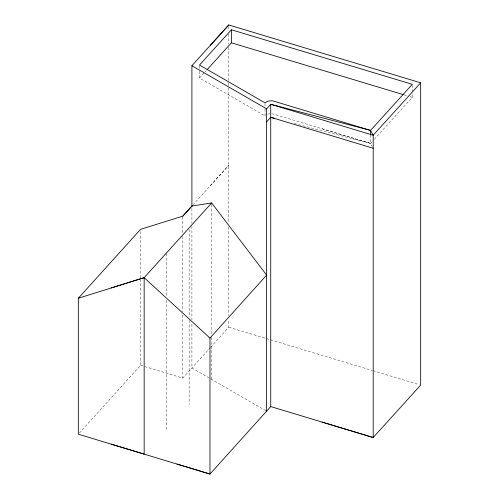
<?xml version="1.0" encoding="UTF-8"?>
<svg xmlns="http://www.w3.org/2000/svg" width="499" height="499" viewBox="0 0 499 499"><rect width="100%" height="100%" fill="white"/><g stroke="black" fill="none" stroke-linecap="round" stroke-linejoin="round"><path stroke-width="0.37" stroke-dasharray="2.5 1.87" d="M199.506 71.17L199.506 78.062L265.019 115.887L265.549 115.35M210.347 185.678L228.773 165.275L193.25 204.584M79.372 433.057L140.587 365.287L140.587 279.82M199.506 78.062L204.733 72.28M205.257 71.7L206.305 70.546M372.129 141.697L370.564 143.425L293.998 123.39M374.213 139.389L412.299 97.342L412.299 92.745M140.587 365.287L182.802 378.086L210.079 347.915M210.597 347.341L228.773 327.244L228.773 319.466M267.751 114.165L270.053 113.741M404.109 94.872L407.09 95.771M410.066 96.669L412.299 97.342M322.092 128.767L370.564 143.425L372.21 146.444M228.773 327.244L372.691 370.632M373.065 370.745L419.191 384.654M265.955 410.764L191.909 368.012L191.909 322.853M412.299 85.092L412.299 91.978M370.564 134.998L370.564 143.425L273.602 114.128A6.287 3.63 0 0 0 271.886 113.784M265.019 103.63L265.019 108.227M265.019 108.994L265.019 115.887M228.773 26.484L228.773 31.075M228.773 34.138L228.773 44.186M228.773 47.299L228.773 82.291M228.773 83.071L228.773 86.957M228.773 87.737L228.773 223.041M228.773 226.933L228.773 315.58M211.645 204.503L211.645 334.318M211.645 337.43L211.645 379.408M199.506 65.812L199.506 70.403M191.909 208.395L191.909 223.371M191.909 226.303L191.909 319.797M189.152 229.409L189.152 317.252M189.152 320.358L189.152 404.315M182.802 216.928L182.802 232.497M182.802 236.389L182.802 311.906M182.802 315.019L182.802 378.086M166.654 253.536L166.654 297.067M166.654 300.18L166.654 429.221M140.587 231.655L140.587 279.047"/><path stroke-width="0.75" d="M192.202 205.744L182.802 216.148L140.587 229.322L78.331 298.246L78.331 434.205L209.979 474.05L266.622 411.145L266.622 108.851L270.732 104.285L370.564 130.407L373.196 135.235L373.196 437.529L321.961 422.054M266.622 121.868L270.732 117.302L274.487 118.282M177.064 464.082L209.979 474.05L209.979 338.091L266.622 275.099L211.645 202.95L191.909 206.056L182.802 216.148M266.622 411.145L270.732 406.579L270.732 104.285L373.196 135.235L420.669 82.803L228.773 24.95L191.909 65.718L191.909 206.262M78.331 298.246L144.155 277.669L211.645 202.95M210.347 45.334L228.773 24.95M231.399 29.778L199.506 65.045L265.019 102.869L267.751 101.147L271.886 100.767A6.287 3.63 0 0 1 273.602 101.11L370.564 130.407L412.299 84.325L231.399 29.778L231.399 42.795L207.353 69.392M111.24 287.954L144.155 277.669L209.979 338.091M231.399 42.795L403.367 94.648M270.732 117.302L373.196 148.253M270.732 406.579L373.196 437.529L420.669 385.097L420.669 82.803M111.24 444.16L144.155 454.127L144.155 277.669M191.909 65.718L266.622 108.851M370.564 130.407L370.564 134.998"/></g></svg>
